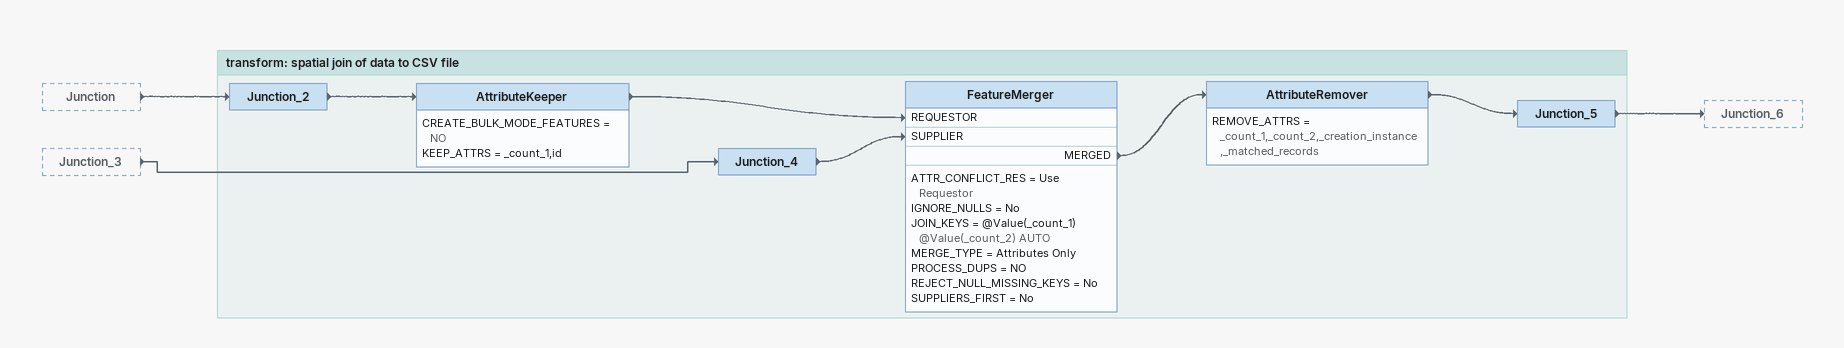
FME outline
Junction [outside]
    -> Junction_2
Junction_3 [outside]
    -> Junction_4

Bookmark: transform: spatial join of data to CSV file
Junction_4
    -> FeatureMerger [SUPPLIER]
Junction_2
    -> AttributeKeeper
AttributeKeeper
    CREATE_BULK_MODE_FEATURES = NO
    KEEP_ATTRS = _count_1,id
    -> FeatureMerger [REQUESTOR]
FeatureMerger
    ATTR_CONFLICT_RES = Use Requestor
    IGNORE_NULLS = No
    JOIN_KEYS = @Value(_count_1) @Value(_count_2) AUTO
    MERGE_TYPE = Attributes Only
    PROCESS_DUPS = NO
    REJECT_NULL_MISSING_KEYS = No
    SUPPLIERS_FIRST = No
    MERGED -> AttributeRemover
AttributeRemover
    REMOVE_ATTRS = _count_1,_count_2,_creation_instance,_matched_records
    -> Junction_5
Junction_5
    -> Junction_6
